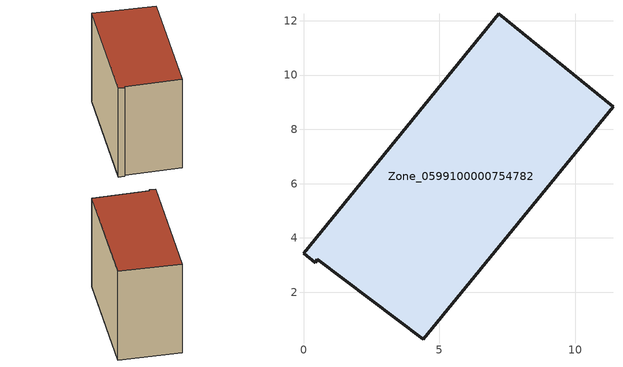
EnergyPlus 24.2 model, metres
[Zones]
Zone_0599100000754782
 floor ground (C_G): 7.2,12.26 11.4,8.83 4.41,0.27 0.51,3.21 0.42,3.09 0,3.44 z0
 wall outside (C_F): 11.4,8.83 7.2,12.26 0,3.44 0.42,3.09 0.51,3.21 4.41,0.27 11.4,8.83 z0:8.78
 roof outside (C_R): 0.51,3.21 4.41,0.27 11.4,8.83 7.2,12.26 0,3.44 0.42,3.09 z8.78
[BUILDING]
Pand.0599100000754782: North Axis=0; Terrain=City; Loads Convergence Tolerance Value=0.04; Temperature Convergence Tolerance Value=0.4; Solar Distribution=FullExterior; Maximum Number of Warmup Days=25; Minimum Number of Warmup Days=1
[Site:Location]
Rotterdam.The.Hague.AP_ZH_NLD Design_Conditions: Latitude=51.96; Longitude=4.45; Time Zone=1; Elevation=-4.5
[SITE:GROUNDTEMPERATURE:BUILDINGSURFACE]
18, 18, 18, 18, 18, 18, 18, 18, 18, 18, 18, 18
[MATERIAL] Thermal Absorptance=0.9; Solar Absorptance=0.7; Visible Absorptance=0.7
Name | Roughness | Thickness | Conductivity | Density | Specific Heat
G.TI.2006-2014 | MediumSmooth | 0.15 | 0.06 | 540 | 1210
F.TI.2006-2014 | Rough | 0.3 | 0.12 | 1920 | 840
R.TI.2006-2014 | MediumRough | 0.2 | 0.08 | 1500 | 1000
[CONSTRUCTION]
C_G: G.TI.2006-2014
C_F: F.TI.2006-2014
C_R: R.TI.2006-2014
[ZONE]
Zone_0599100000754782: Type=1; Multiplier=1; Ceiling Height=Autocalculate; Volume=Autocalculate; Floor Area=autocalculate; Part of Total Floor Area=Yes
[ZONEINFILTRATION:DESIGNFLOWRATE]
Infil_Zone_0599100000754782: Zone or ZoneList or Space or SpaceList=Zone_0599100000754782; Schedule=AlwaysOn; Design Flow Rate Calculation Method=Flow/Area; Flow Rate per Floor Area=0.0015; Constant Term Coefficient=1; Temperature Term Coefficient=0; Velocity Term Coefficient=0; Velocity Squared Term Coefficient=0
[HVACTEMPLATE:ZONE:IDEALLOADSAIRSYSTEM]
Zone_0599100000754782: Maximum Heating Supply Air Temperature=50; Minimum Cooling Supply Air Temperature=13; Maximum Heating Supply Air Humidity Ratio=0.0156; Minimum Cooling Supply Air Humidity Ratio=0.0077; Heating Limit=NoLimit; Cooling Limit=NoLimit; Dehumidification Control Type=ConstantSensibleHeatRatio; Cooling Sensible Heat Ratio=0.7; Dehumidification Setpoint=60; Humidification Control Type=None; Humidification Setpoint=30; Outdoor Air Method=None; Outdoor Air Flow Rate per Person=0.00944; Outdoor Air Flow Rate per Zone Floor Area=0; Outdoor Air Flow Rate per Zone=0; Demand Controlled Ventilation Type=None; Outdoor Air Economizer Type=NoEconomizer; Heat Recovery Type=None; Sensible Heat Recovery Effectiveness=0.7; Latent Heat Recovery Effectiveness=0.65
[ZONECONTROL:THERMOSTAT]
ThermostatControl_Zone_0599100000754782: Zone or ZoneList=Zone_0599100000754782; Control Type Schedule=DualSetpointControlType; Control 1=Thermostat_Zone_0599100000754782; Temperature Difference Between Cutout And Setpoint=0
[THERMOSTATSETPOINT:DUALSETPOINT]
Thermostat_Zone_0599100000754782: Heating Setpoint Temperature Schedule=HeatingSetpoint_Zone_0599100000754782; Cooling Setpoint Temperature Schedule=CoolingSetpoint_Zone_0599100000754782
[SCHEDULE:COMPACT]
HeatingSetpoint_Zone_0599100000754782: Through: 12/31, For: AllDays, Until: 24:00, 21
CoolingSetpoint_Zone_0599100000754782: Through: 12/31, For: AllDays, Until: 24:00, 24
DualSetpointControlType: Through: 12/31, For: AllDays, Until: 24:00, 4
AlwaysOn: Through: 12/31, For: AllDays, Until: 24:00, 1
